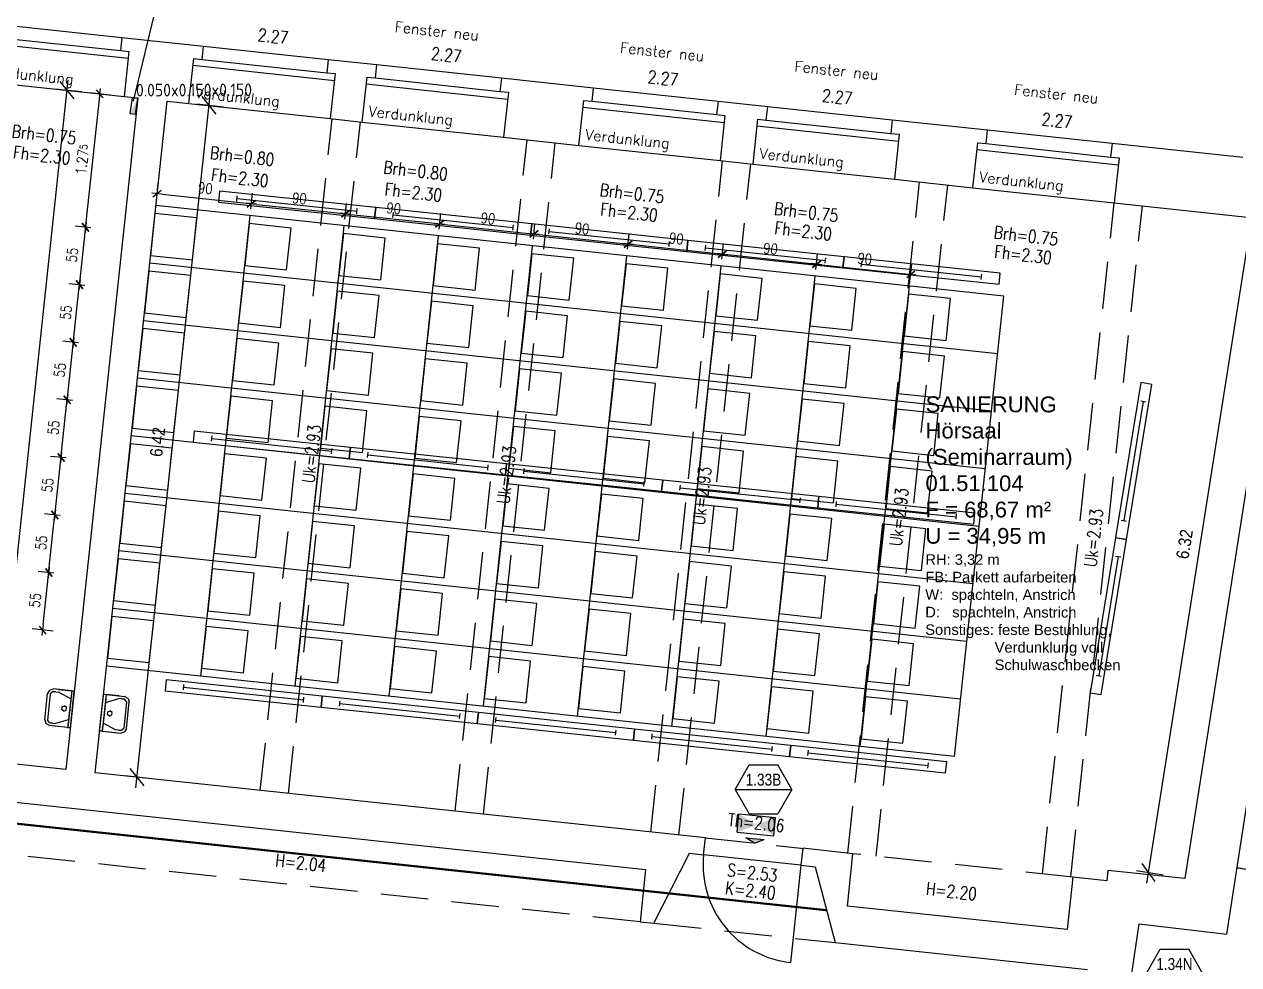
# Model space of a CAD drawing. Header units: metres. Extents: x -1139 to -992, y 249 to 309.
# Drawn here: x -1046.67 to -1035.14, y 282.54 to 291.48 of the extents above; entities that cross this region are included whole.
import ezdxf
from ezdxf.enums import TextEntityAlignment as Align

# ---------------------------------------------------------------- set-up
doc = ezdxf.new("R2010")
doc.units = ezdxf.units.M
doc.header["$LTSCALE"] = 0.03
for name, pattern in [('AUSGEZOGEN', [0]), ('DASHED', [0]), ('DOT', [6, 0, -6]), ('GESTRICHELT', [9, 6, -3]), ('GESTRICHELT2', [4.5, 3, -1.5]), ('STRICHLINIE', [19.05, 12.7, -6.35])]:
    doc.linetypes.add(name, pattern=pattern)
doc.layers.get('0').update_dxf_attribs({"linetype": 'CONTINUOUS'})
doc.layers.get('Defpoints').update_dxf_attribs({"linetype": 'CONTINUOUS'})
for name, color, linetype in [('A_ansicht', 9, 'DASHED'), ('A_bemaßung', 2, 'CONTINUOUS'), ('A_Elektro', 1, 'STRICHLINIE'), ('A_Fenster', 7, 'CONTINUOUS'), ('A_höhen', 3, 'CONTINUOUS'), ('A_MÖBEL', 1, 'CONTINUOUS'), ('A_NR_TÜR', 1, 'CONTINUOUS'), ('A_räume', 5, 'CONTINUOUS'), ('A_text', 5, 'CONTINUOUS'), ('A_treppe', 3, 'CONTINUOUS'), ('A_Tuernummern', 1, 'CONTINUOUS'), ('A_TXT-TUER', 1, 'CONTINUOUS'), ('A_türen', 9, 'CONTINUOUS'), ('A_verdeckt', 8, 'GESTRICHELT2'), ('A_wände', 4, 'CONTINUOUS'), ('CKBB0002', 4, 'CONTINUOUS'), ('CKMA0002', 2, 'CONTINUOUS'), ('E__DURCHBR', 2, 'CONTINUOUS'), ('E__LEUCHTEN', 6, 'AUSGEZOGEN'), ('E__VERSYS', 2, 'AUSGEZOGEN')]:
    doc.layers.add(name, color=color, linetype=linetype)
doc.styles.add('arial-n', font='ARIALN.TTF')
doc.styles.add('BOLDSIMP_FNT', font='TXT', dxfattribs={"height": 1})
doc.styles.add('ISO9', font='iso8.shx', dxfattribs={"height": 0.12})
doc.styles.add('NORM', font='simplex.shx', dxfattribs={"width": 0.7, "bigfont": 'bigfont.shx'})
doc.styles.add('PITSIMP8', font='PITSIMP8.SHX')
doc.styles.add('SIMPLEX', font='simplex.shx', dxfattribs={"width": 0.8, "height": 0.1})
doc.styles.get("Standard").update_dxf_attribs({"font": 'txt', "height": 1})
doc.dimstyles.get("Standard").update_dxf_attribs({"dimtxt": 0.1, "dimasz": 0.05, "dimexe": 0.1, "dimexo": 0.0625, "dimgap": 0.05, "dimtad": 1, "dimdec": 4, "dimzin": 0, "dimdsep": 46, "dimlunit": 3, "dimtxsty": 'SIMPLEX', "dimblk": 'DIMCROSS', "dimcen": 0.09, "dimdle": 0.025, "dimclrd": 1, "dimclre": 1, "dimclrt": 6, "dimadec": 0, "dimazin": 0, "dimtfac": 1, "dimtdec": 4, "dimtofl": 0, "dimtmove": 2, "dimatfit": 3, "dimldrblk": 'DIMCROSS', "dimfxl": 1, "dimtvp": 1, "dimtolj": 1, "dimtzin": 0, "dimarcsym": 0})

# ---------------------------------------------------------------- blocks, each defined once
blk = doc.blocks.new('SLASH1')
at = {"layer": 'A_bemaßung', "color": 2, "linetype": 'Continuous'}
for p, q in [((0.07663, 0.07663), (-0.07319, -0.07319)), ((0, -0.14068), (0, 0.11466))]:
    blk.add_line(p, q, dxfattribs=at)
blk = doc.blocks.new('CA0300B2$')
at = {"color": 0, "linetype": 'AUSGEZOGEN'}
for p, q in [((0.175, 0), (-0.175, 0)), ((-0.175, 0), (-0.175, -0.025)), ((-0.175, 0), (-0.175, -0.2)), ((0.175, -0.025), (0.175, 0)), ((0.175, 0), (0.175, -0.2)), ((-0.175, -0.025), (-0.1, -0.025)), ((-0.175, -0.15), (-0.175, -0.025)), ((-0.175, -0.025), (0.175, -0.025)), ((-0.1, -0.025), (-0.15, -0.15)), ((-0.1, -0.025), (0.1, -0.025)), ((-0.013, -0.057), (-0.025, -0.079)), ((-0.013, -0.1), (-0.025, -0.079)), ((0.012, -0.057), (-0.013, -0.057)), ((0.012, -0.1), (-0.013, -0.1)), ((0.025, -0.079), (0.012, -0.057)), ((0.025, -0.079), (0.012, -0.1)), ((0.15, -0.15), (0.1, -0.025)), ((0.1, -0.025), (0.175, -0.025)), ((0.15, -0.025), (0.125, -0.025)), ((0.175, -0.025), (0.175, -0.15)), ((-0.175, -0.15), (-0.175, -0.2)), ((-0.16, -0.235), (-0.175, -0.2)), ((-0.175, -0.2), (-0.175, -0.2)), ((-0.15, -0.175), (-0.15, -0.15)), ((-0.15, -0.2), (-0.15, -0.15)), ((-0.15, -0.175), (-0.15, -0.2)), ((-0.15, -0.2), (-0.125, -0.225)), ((-0.125, -0.225), (0.125, -0.225)), ((0.15, -0.2), (0.125, -0.225)), ((0.15, -0.175), (0.15, -0.15)), ((0.15, -0.2), (0.15, -0.15)), ((0.15, -0.175), (0.15, -0.2)), ((0.175, -0.2), (0.16, -0.235)), ((0.175, -0.15), (0.175, -0.2)), ((-0.16, -0.235), (-0.125, -0.25)), ((0.125, -0.25), (-0.125, -0.25)), ((-0.125, -0.25), (-0.125, -0.25)), ((0.125, -0.25), (0.16, -0.235))]:
    blk.add_line(p, q, dxfattribs=at)
blk = doc.blocks.new('Tür-Nr')
at = {"layer": 'A_NR_TÜR'}
for p, q in [((-0.057, -108.865), (0.077, -108.632)), ((0.077, -108.632), (0.347, -108.632)), ((0.481, -108.865), (0.347, -108.632)), ((-0.057, -108.865), (0.481, -108.865)), ((-0.057, -108.865), (0.077, -109.098)), ((0.481, -108.865), (0.347, -109.098)), ((0.077, -109.098), (0.347, -109.098))]:
    blk.add_line(p, q, dxfattribs=at)
at = {"layer": 'A_TXT-TUER', "style": 'arial-n', "flags": 4}
blk.add_attdef('TÜR-NR.', text='', height=0.113, dxfattribs=at).set_placement((0.211, -108.772), align=Align.MIDDLE_CENTER)
at = {"layer": 'A_TXT-TUER', "style": 'NORM', "width": 0.7}
for tag, flags, p in [('BRANDSCHUTZ', 4, (0.229, -108.981)), ('DIN', 5, (0.214, -109.198)), ('ABMESSUNG', 5, (0.214, -109.333)), ('MATERIAL', 5, (0.214, -109.467)), ('WANDART', 5, (0.214, -109.601)), ('ZARGE', 5, (0.214, -109.736)), ('SCHLOSS', 5, (0.214, -109.87)), ('BESCHLÄGE', 5, (0.214, -110.005)), ('SONSTIGES', 5, (0.214, -110.139))]:
    blk.add_attdef(tag, text='', height=0.0784, dxfattribs=dict(at, flags=flags)).set_placement(p, align=Align.MIDDLE_CENTER)
blk = doc.blocks.new('DIMCROSS')
at = {"color": 0, "linetype": 'ByBlock'}
blk.add_line((-1, 0), (1, 0), dxfattribs=at)
at = {"linetype": 'ByBlock'}
blk.add_line((-0.707107, -0.707107), (0.707107, 0.707107), dxfattribs=at)
blk = doc.blocks.new('*D186')
at = {"layer": 'CKMA0002', "color": 1, "lineweight": -2}
for p, q in [((-1045.423, 289.77), (-1045.402, 289.969)), ((-1045.363, 289.864), (-1044.567, 289.779)), ((-1044.523, 289.724), (-1044.507, 289.873))]:
    blk.add_line(p, q, dxfattribs=at)
at = {"layer": 'Defpoints', "color": 0}
for p in [(-1044.518, 289.774), (-1045.459, 289.432), (-1044.559, 289.387)]:
    blk.add_point(p, dxfattribs=at)
at = {"layer": 'CKMA0002', "color": 1, "lineweight": -2, "xscale": 0.05, "yscale": 0.05, "zscale": 0.05}
for p, rotation in [((-1045.413, 289.869), 173.8998458742099), ((-1044.518, 289.774), 353.8998458742099)]:
    blk.add_blockref('DIMCROSS', p, dxfattribs=dict(at, rotation=rotation))
at = {"layer": 'CKMA0002', "color": 3, "insert": (-1044.954, 289.921), "char_height": 0.1, "attachment_point": 5, "rotation": 353.8998, "style": 'SIMPLEX'}
blk.add_mtext('\\A1;90{\\A1\\H0.7x\\S;}', dxfattribs=at)
blk = doc.blocks.new('*D187')
at = {"layer": 'CKMA0002', "color": 1, "lineweight": -2}
for p, q in [((-1044.468, 289.768), (-1043.672, 289.683)), ((-1043.628, 289.628), (-1043.612, 289.777))]:
    blk.add_line(p, q, dxfattribs=at)
at = {"layer": 'Defpoints', "color": 0}
for p in [(-1043.623, 289.678), (-1044.559, 289.387), (-1043.664, 289.291)]:
    blk.add_point(p, dxfattribs=at)
at = {"layer": 'CKMA0002', "color": 1, "lineweight": -2, "xscale": 0.05, "yscale": 0.05, "zscale": 0.05}
for p, rotation in [((-1044.518, 289.774), 173.8998458742099), ((-1043.623, 289.678), 353.8998458742099)]:
    blk.add_blockref('DIMCROSS', p, dxfattribs=dict(at, rotation=rotation))
at = {"layer": 'CKMA0002', "color": 3, "insert": (-1044.06, 289.825), "char_height": 0.1, "attachment_point": 5, "rotation": 353.8998, "style": 'SIMPLEX'}
blk.add_mtext('\\A1;90{\\A1\\H0.7x\\S;}', dxfattribs=at)
blk = doc.blocks.new('*D188')
at = {"layer": 'CKMA0002', "color": 1, "lineweight": -2}
for p, q in [((-1042.733, 289.533), (-1042.717, 289.682)), ((-1043.573, 289.673), (-1042.778, 289.588))]:
    blk.add_line(p, q, dxfattribs=at)
at = {"layer": 'Defpoints', "color": 0}
for p in [(-1042.728, 289.582), (-1043.664, 289.291), (-1042.769, 289.195)]:
    blk.add_point(p, dxfattribs=at)
at = {"layer": 'CKMA0002', "color": 1, "lineweight": -2, "xscale": 0.05, "yscale": 0.05, "zscale": 0.05}
for p, rotation in [((-1043.623, 289.678), 173.8998458742099), ((-1042.728, 289.582), 353.8998458742099)]:
    blk.add_blockref('DIMCROSS', p, dxfattribs=dict(at, rotation=rotation))
at = {"layer": 'CKMA0002', "color": 3, "insert": (-1043.165, 289.73), "char_height": 0.1, "attachment_point": 5, "rotation": 353.8998, "style": 'SIMPLEX'}
blk.add_mtext('\\A1;90{\\A1\\H0.7x\\S;}', dxfattribs=at)
blk = doc.blocks.new('*D189')
at = {"layer": 'CKMA0002', "color": 1, "lineweight": -2}
for p, q in [((-1042.678, 289.577), (-1041.883, 289.492)), ((-1041.838, 289.437), (-1041.823, 289.586))]:
    blk.add_line(p, q, dxfattribs=at)
at = {"layer": 'Defpoints', "color": 0}
for p in [(-1041.833, 289.487), (-1042.769, 289.195), (-1041.875, 289.1)]:
    blk.add_point(p, dxfattribs=at)
at = {"layer": 'CKMA0002', "color": 1, "lineweight": -2, "xscale": 0.05, "yscale": 0.05, "zscale": 0.05}
for p, rotation in [((-1042.728, 289.582), 173.8998458742099), ((-1041.833, 289.487), 353.8998458742099)]:
    blk.add_blockref('DIMCROSS', p, dxfattribs=dict(at, rotation=rotation))
at = {"layer": 'CKMA0002', "color": 3, "insert": (-1042.27, 289.634), "char_height": 0.1, "attachment_point": 5, "rotation": 353.8998, "style": 'SIMPLEX'}
blk.add_mtext('\\A1;90{\\A1\\H0.7x\\S;}', dxfattribs=at)
blk = doc.blocks.new('*D190')
at = {"layer": 'CKMA0002', "color": 1, "lineweight": -2}
for p, q in [((-1041.783, 289.481), (-1040.988, 289.396)), ((-1040.943, 289.341), (-1040.927, 289.491))]:
    blk.add_line(p, q, dxfattribs=at)
at = {"layer": 'Defpoints', "color": 0}
for p in [(-1040.938, 289.391), (-1041.875, 289.1), (-1040.979, 289.004)]:
    blk.add_point(p, dxfattribs=at)
at = {"layer": 'CKMA0002', "color": 1, "lineweight": -2, "xscale": 0.05, "yscale": 0.05, "zscale": 0.05}
for p, rotation in [((-1041.833, 289.487), 173.8998458742099), ((-1040.938, 289.391), 353.8998458742099)]:
    blk.add_blockref('DIMCROSS', p, dxfattribs=dict(at, rotation=rotation))
at = {"layer": 'CKMA0002', "color": 3, "insert": (-1041.375, 289.538), "char_height": 0.1, "attachment_point": 5, "rotation": 353.8998, "style": 'SIMPLEX'}
blk.add_mtext('\\A1;90{\\A1\\H0.7x\\S;}', dxfattribs=at)
blk = doc.blocks.new('*D191')
at = {"layer": 'CKMA0002', "color": 1, "lineweight": -2}
for p, q in [((-1040.888, 289.386), (-1040.093, 289.301)), ((-1040.048, 289.246), (-1040.032, 289.395))]:
    blk.add_line(p, q, dxfattribs=at)
at = {"layer": 'Defpoints', "color": 0}
for p in [(-1040.043, 289.295), (-1040.979, 289.004), (-1040.084, 288.908)]:
    blk.add_point(p, dxfattribs=at)
at = {"layer": 'CKMA0002', "color": 1, "lineweight": -2, "xscale": 0.05, "yscale": 0.05, "zscale": 0.05}
for p, rotation in [((-1040.938, 289.391), 173.8998458742099), ((-1040.043, 289.295), 353.8998458742099)]:
    blk.add_blockref('DIMCROSS', p, dxfattribs=dict(at, rotation=rotation))
at = {"layer": 'CKMA0002', "color": 3, "insert": (-1040.48, 289.443), "char_height": 0.1, "attachment_point": 5, "rotation": 353.8998, "style": 'SIMPLEX'}
blk.add_mtext('\\A1;90{\\A1\\H0.7x\\S;}', dxfattribs=at)
blk = doc.blocks.new('*D192')
at = {"layer": 'CKMA0002', "color": 1, "lineweight": -2}
for p, q in [((-1039.993, 289.29), (-1039.198, 289.205)), ((-1039.154, 289.15), (-1039.138, 289.299))]:
    blk.add_line(p, q, dxfattribs=at)
at = {"layer": 'Defpoints', "color": 0}
for p in [(-1039.148, 289.2), (-1040.084, 288.908), (-1039.19, 288.813)]:
    blk.add_point(p, dxfattribs=at)
at = {"layer": 'CKMA0002', "color": 1, "lineweight": -2, "xscale": 0.05, "yscale": 0.05, "zscale": 0.05}
for p, rotation in [((-1040.043, 289.295), 173.8998458742099), ((-1039.148, 289.2), 353.8998458742099)]:
    blk.add_blockref('DIMCROSS', p, dxfattribs=dict(at, rotation=rotation))
at = {"layer": 'CKMA0002', "color": 3, "insert": (-1039.585, 289.347), "char_height": 0.1, "attachment_point": 5, "rotation": 353.8998, "style": 'SIMPLEX'}
blk.add_mtext('\\A1;90{\\A1\\H0.7x\\S;}', dxfattribs=at)
blk = doc.blocks.new('*D193')
at = {"layer": 'CKMA0002', "color": 1, "lineweight": -2}
for p, q in [((-1039.098, 289.194), (-1038.303, 289.109)), ((-1038.264, 289.005), (-1038.243, 289.204))]:
    blk.add_line(p, q, dxfattribs=at)
at = {"layer": 'Defpoints', "color": 0}
for p in [(-1038.253, 289.104), (-1039.19, 288.813), (-1038.295, 288.717)]:
    blk.add_point(p, dxfattribs=at)
at = {"layer": 'CKMA0002', "color": 1, "lineweight": -2, "xscale": 0.05, "yscale": 0.05, "zscale": 0.05}
for p, rotation in [((-1039.148, 289.2), 173.8998458742099), ((-1038.253, 289.104), 353.8998458742099)]:
    blk.add_blockref('DIMCROSS', p, dxfattribs=dict(at, rotation=rotation))
at = {"layer": 'CKMA0002', "color": 3, "insert": (-1038.69, 289.251), "char_height": 0.1, "attachment_point": 5, "rotation": 353.8998, "style": 'SIMPLEX'}
blk.add_mtext('\\A1;90{\\A1\\H0.7x\\S;}', dxfattribs=at)
blk = doc.blocks.new('*D194')
at = {"layer": 'CKMA0002', "color": 1, "lineweight": -2}
for p, q in [((-1046.393, 286.264), (-1046.542, 286.28)), ((-1046.495, 285.772), (-1046.448, 286.219)), ((-1046.401, 285.712), (-1046.6, 285.733))]:
    blk.add_line(p, q, dxfattribs=at)
at = {"layer": 'Defpoints', "color": 0}
for p in [(-1046.442, 286.269), (-1045.805, 286.201), (-1045.813, 285.649)]:
    blk.add_point(p, dxfattribs=at)
at = {"layer": 'CKMA0002', "color": 1, "lineweight": -2, "xscale": 0.05, "yscale": 0.05, "zscale": 0.05}
for p, rotation in [((-1046.442, 286.269), 83.89984587411904), ((-1046.501, 285.722), 263.8998458741191)]:
    blk.add_blockref('DIMCROSS', p, dxfattribs=dict(at, rotation=rotation))
at = {"layer": 'CKMA0002', "color": 3, "insert": (-1046.571, 286.006), "char_height": 0.1, "attachment_point": 5, "rotation": 83.8998, "style": 'SIMPLEX'}
blk.add_mtext('\\A1;55{\\A1\\H0.7x\\S;}', dxfattribs=at)
blk = doc.blocks.new('*D195')
at = {"layer": 'CKMA0002', "color": 1, "lineweight": -2}
for p, q in [((-1046.334, 286.811), (-1046.483, 286.827)), ((-1046.437, 286.319), (-1046.389, 286.766))]:
    blk.add_line(p, q, dxfattribs=at)
at = {"layer": 'Defpoints', "color": 0}
for p in [(-1046.384, 286.816), (-1045.746, 286.748), (-1045.805, 286.201)]:
    blk.add_point(p, dxfattribs=at)
at = {"layer": 'CKMA0002', "color": 1, "lineweight": -2, "xscale": 0.05, "yscale": 0.05, "zscale": 0.05}
for p, rotation in [((-1046.384, 286.816), 83.89984587411904), ((-1046.442, 286.269), 263.8998458741191)]:
    blk.add_blockref('DIMCROSS', p, dxfattribs=dict(at, rotation=rotation))
at = {"layer": 'CKMA0002', "color": 3, "insert": (-1046.513, 286.553), "char_height": 0.1, "attachment_point": 5, "rotation": 83.8998, "style": 'SIMPLEX'}
blk.add_mtext('\\A1;55{\\A1\\H0.7x\\S;}', dxfattribs=at)
blk = doc.blocks.new('*D196')
at = {"layer": 'CKMA0002', "color": 1, "lineweight": -2}
for p, q in [((-1046.276, 287.358), (-1046.425, 287.373)), ((-1046.379, 286.866), (-1046.331, 287.313))]:
    blk.add_line(p, q, dxfattribs=at)
at = {"layer": 'Defpoints', "color": 0}
for p in [(-1046.325, 287.363), (-1045.688, 287.295), (-1045.746, 286.748)]:
    blk.add_point(p, dxfattribs=at)
at = {"layer": 'CKMA0002', "color": 1, "lineweight": -2, "xscale": 0.05, "yscale": 0.05, "zscale": 0.05}
for p, rotation in [((-1046.325, 287.363), 83.89984587411904), ((-1046.384, 286.816), 263.8998458741191)]:
    blk.add_blockref('DIMCROSS', p, dxfattribs=dict(at, rotation=rotation))
at = {"layer": 'CKMA0002', "color": 3, "insert": (-1046.454, 287.1), "char_height": 0.1, "attachment_point": 5, "rotation": 83.8998, "style": 'SIMPLEX'}
blk.add_mtext('\\A1;55{\\A1\\H0.7x\\S;}', dxfattribs=at)
blk = doc.blocks.new('*D197')
at = {"layer": 'CKMA0002', "color": 1, "lineweight": -2}
for p, q in [((-1046.217, 287.904), (-1046.366, 287.92)), ((-1046.32, 287.413), (-1046.272, 287.86))]:
    blk.add_line(p, q, dxfattribs=at)
at = {"layer": 'Defpoints', "color": 0}
for p in [(-1046.267, 287.91), (-1045.629, 287.842), (-1045.688, 287.295)]:
    blk.add_point(p, dxfattribs=at)
at = {"layer": 'CKMA0002', "color": 1, "lineweight": -2, "xscale": 0.05, "yscale": 0.05, "zscale": 0.05}
for p, rotation in [((-1046.267, 287.91), 83.89984587411904), ((-1046.325, 287.363), 263.8998458741191)]:
    blk.add_blockref('DIMCROSS', p, dxfattribs=dict(at, rotation=rotation))
at = {"layer": 'CKMA0002', "color": 3, "insert": (-1046.396, 287.647), "char_height": 0.1, "attachment_point": 5, "rotation": 83.8998, "style": 'SIMPLEX'}
blk.add_mtext('\\A1;55{\\A1\\H0.7x\\S;}', dxfattribs=at)
blk = doc.blocks.new('*D198')
at = {"layer": 'CKMA0002', "color": 1, "lineweight": -2}
for p, q in [((-1046.159, 288.451), (-1046.308, 288.467)), ((-1046.262, 287.959), (-1046.214, 288.407))]:
    blk.add_line(p, q, dxfattribs=at)
at = {"layer": 'Defpoints', "color": 0}
for p in [(-1046.209, 288.457), (-1045.571, 288.388), (-1045.629, 287.842)]:
    blk.add_point(p, dxfattribs=at)
at = {"layer": 'CKMA0002', "color": 1, "lineweight": -2, "xscale": 0.05, "yscale": 0.05, "zscale": 0.05}
for p, rotation in [((-1046.209, 288.457), 83.89984587411904), ((-1046.267, 287.91), 263.8998458741191)]:
    blk.add_blockref('DIMCROSS', p, dxfattribs=dict(at, rotation=rotation))
at = {"layer": 'CKMA0002', "color": 3, "insert": (-1046.337, 288.194), "char_height": 0.1, "attachment_point": 5, "rotation": 83.8998, "style": 'SIMPLEX'}
blk.add_mtext('\\A1;55{\\A1\\H0.7x\\S;}', dxfattribs=at)
blk = doc.blocks.new('*D199')
at = {"layer": 'CKMA0002', "color": 1, "lineweight": -2}
for p, q in [((-1046.1, 288.998), (-1046.25, 289.014)), ((-1046.203, 288.506), (-1046.155, 288.954))]:
    blk.add_line(p, q, dxfattribs=at)
at = {"layer": 'Defpoints', "color": 0}
for p in [(-1046.15, 289.004), (-1045.512, 288.935), (-1045.571, 288.388)]:
    blk.add_point(p, dxfattribs=at)
at = {"layer": 'CKMA0002', "color": 1, "lineweight": -2, "xscale": 0.05, "yscale": 0.05, "zscale": 0.05}
for p, rotation in [((-1046.15, 289.004), 83.89984587411904), ((-1046.209, 288.457), 263.8998458741191)]:
    blk.add_blockref('DIMCROSS', p, dxfattribs=dict(at, rotation=rotation))
at = {"layer": 'CKMA0002', "color": 3, "insert": (-1046.279, 288.741), "char_height": 0.1, "attachment_point": 5, "rotation": 83.8998, "style": 'SIMPLEX'}
blk.add_mtext('\\A1;55{\\A1\\H0.7x\\S;}', dxfattribs=at)
blk = doc.blocks.new('*D200')
at = {"layer": 'CKMA0002', "color": 1, "lineweight": -2}
for p, q in [((-1046.042, 289.545), (-1046.191, 289.561)), ((-1046.145, 289.053), (-1046.097, 289.501))]:
    blk.add_line(p, q, dxfattribs=at)
at = {"layer": 'Defpoints', "color": 0}
for p in [(-1046.092, 289.55), (-1045.454, 289.482), (-1045.512, 288.935)]:
    blk.add_point(p, dxfattribs=at)
at = {"layer": 'CKMA0002', "color": 1, "lineweight": -2, "xscale": 0.05, "yscale": 0.05, "zscale": 0.05}
for p, rotation in [((-1046.092, 289.55), 83.89984587411904), ((-1046.15, 289.004), 263.8998458741191)]:
    blk.add_blockref('DIMCROSS', p, dxfattribs=dict(at, rotation=rotation))
at = {"layer": 'CKMA0002', "color": 3, "insert": (-1046.22, 289.288), "char_height": 0.1, "attachment_point": 5, "rotation": 83.8998, "style": 'SIMPLEX'}
blk.add_mtext('\\A1;55{\\A1\\H0.7x\\S;}', dxfattribs=at)
blk = doc.blocks.new('*D201')
at = {"layer": 'CKMA0002', "color": 1, "lineweight": -2}
for p, q in [((-1046.086, 289.6), (-1045.961, 290.768)), ((-1045.857, 290.807), (-1046.056, 290.829))]:
    blk.add_line(p, q, dxfattribs=at)
at = {"layer": 'Defpoints', "color": 0}
for p in [(-1045.956, 290.818), (-1045.597, 290.78), (-1045.454, 289.482)]:
    blk.add_point(p, dxfattribs=at)
at = {"layer": 'CKMA0002', "color": 1, "lineweight": -2, "xscale": 0.05, "yscale": 0.05, "zscale": 0.05}
for p, rotation in [((-1045.956, 290.818), 83.89984587411904), ((-1046.092, 289.55), 263.8998458741191)]:
    blk.add_blockref('DIMCROSS', p, dxfattribs=dict(at, rotation=rotation))
at = {"layer": 'CKMA0002', "color": 3, "insert": (-1046.123, 290.195), "char_height": 0.1, "attachment_point": 5, "rotation": 83.8998, "style": 'SIMPLEX'}
blk.add_mtext('\\A1;1.27{\\A1\\H0.7x\\S5;}', dxfattribs=at)
blk = doc.blocks.new('Deckendurchbruch')
for p, q in [((1, 1), (0, 1)), ((0, 1), (0, 0)), ((1, 0), (1, 1)), ((0, 0), (1, 0))]:
    blk.add_line(p, q)
blk.add_solid([(0, 0), (1, 1), (0, 1)])
blk = doc.blocks.new('A$C40EB2F26')
at = {"layer": 'E__DURCHBR', "color": 2, "linetype": 'Continuous', "ltscale": 5}
ref = blk.add_blockref('Deckendurchbruch', (59.181, 19.228), dxfattribs=dict(at, xscale=0.05300000142002857, yscale=0.1499999999999773, zscale=1.1, rotation=171.2059939424837))
ref.add_attrib('EC_DIM', '0.050x0.150x0.150', (59.164, 19.248), dxfattribs={"color": 2, "linetype": 'Continuous', "height": 0.12, "rotation": 0.2029, "style": 'ISO9'})
blk = doc.blocks.new('A$C758372F4')
at = {"layer": 'E__VERSYS', "color": 7, "linetype": 'Continuous', "ltscale": 5}
blk.add_line((59.139, 19.203), (59.526, 20.803), dxfattribs=at)
blk = doc.blocks.new('A$C3DF83419')
at = {"layer": 'E__VERSYS', "color": 3, "linetype": 'GESTRICHELT', "ltscale": 5, "const_width": 0.02}
blk.add_lwpolyline([(20.853, 16.313), (65.723, 11.515)], dxfattribs=at)
blk = doc.blocks.new('PU1')
at = {"color": 3}
for p, q in [((-118.6, -55.3), (-118.6, 69.7)), ((-118.6, 69.7), (131.4, 69.7)), ((131.4, -55.3), (131.4, 69.7)), ((-118.6, -55.3), (131.4, -55.3)), ((-56.1, -86.6), (68.9, -86.6)), ((6.4, -117.8), (-56.1, -86.6)), ((6.4, -117.8), (68.9, -86.6))]:
    blk.add_line(p, q, dxfattribs=at)
for points in [[(-118.6, 69.7), (-118.6, -55.3), (131.4, -55.3), (131.4, 69.7)], [(68.9, -86.6), (-56.1, -86.6), (6.4, -117.8)]]:
    blk.add_solid(points, dxfattribs=at)
blk = doc.blocks.new('2DEL_458')
for p, q in [((-0.3844, -0.2363), (-0.3844, 0.2363)), ((0.3844, -0.2363), (0.3844, 0.2363)), ((-0.3844, 0), (0.3844, 0))]:
    blk.add_line(p, q)
blk.add_lwpolyline([(-0.5, -0.5), (0.5, -0.5), (0.5, 0.5), (-0.5, 0.5)], close=True)
at = {"style": 'PITSIMP8', "flags": 9}
for tag, p in [('RAUM/GRUPPE', (-0.0298, 0.1593)), ('BEZEICHNUNG', (-0.0298, 0.1793)), ('POS.NR.G-LV', (-0.0298, 0.1393)), ('KENNUNG', (-0.0298, 0.0793)), ('FABRIKAT', (-0.0298, 0.1193)), ('TYP', (-0.0298, 0.0993)), ('VOLUMENSTROM', (-0.0298, 0.0393)), ('DRUCK/-STUFE', (-0.0298, 0.0193)), ('ANSCHLUSS', (-0.0298, -0.0007)), ('LEISTUNG', (-0.0298, 0.0593)), ('TEMPERATUR', (-0.0298, -0.0607)), ('DREHZAHL', (-0.0298, -0.0807)), ('GROESSE', (-0.0298, -0.0207)), ('DN', (-0.0298, -0.0407)), ('SPANNUNG/FREQUENZ', (-0.0298, -0.1207)), ('SCHUTZART', (-0.0298, -0.1007)), ('GEWICHT', (-0.0298, -0.1407)), ('FREI', (-0.0298, -0.1607)), ('FREI', (-0.0298, -0.1807)), ('FREI', (-0.0298, -0.2007))]:
    blk.add_attdef(tag, text='', height=0.01, dxfattribs=at).set_placement(p, align=Align.MIDDLE)

msp = doc.modelspace()

# ---------------------------------------------------------------- linework, layer by layer
at = {"layer": 'A_ansicht', "color": 9, "linetype": 'Continuous'}
for p, q in [((-1045.74693, 291.35133), (-1046.93012, 291.47769)), ((-1043.78778, 291.14209), (-1044.97097, 291.26845)), ((-1042.14223, 290.96634), (-1043.32543, 291.09271)), ((-1047.06838, 290.93681), (-1045.72611, 290.79335)), ((-1040.08407, 290.74653), (-1041.26726, 290.87289)), ((-1045.10966, 290.72731), (-1043.76751, 290.58291)), ((-1038.42859, 290.5697), (-1039.6118, 290.69608)), ((-1043.46425, 290.55028), (-1042.12209, 290.40586)), ((-1036.34086, 290.34673), (-1037.52406, 290.47311)), ((-1041.40625, 290.32885), (-1040.06409, 290.18443)), ((-1039.75091, 290.15073), (-1038.40874, 290.00632)), ((-1037.66336, 289.92612), (-1036.32119, 289.78169))]:
    msp.add_line(p, q, dxfattribs=at)
at = {"layer": 'A_bemaßung', "linetype": 'Continuous'}
for p, q in [((-1046.96017, 284.36851), (-1046.25676, 290.95063)), ((-1045.61351, 284.22459), (-1044.91007, 290.80671)), ((-1036.01092, 283.31667), (-1034.99483, 289.75649))]:
    msp.add_line(p, q, dxfattribs=at)
at = {"layer": 'A_Fenster', "color": 10, "linetype": 'Continuous'}
for p, q in [((-1047.02959, 291.29972), (-1045.68732, 291.15627)), ((-1046.94315, 291.35583), (-1045.75997, 291.22939)), ((-1045.07061, 291.0902), (-1043.72844, 290.9458)), ((-1044.98412, 291.14627), (-1043.80103, 291.01897)), ((-1043.33873, 290.96923), (-1042.15563, 290.84192)), ((-1043.42521, 290.91316), (-1042.08304, 290.76876)), ((-1041.28073, 290.74779), (-1040.09765, 290.6205)), ((-1041.36722, 290.69173), (-1040.02505, 290.5473)), ((-1039.71187, 290.51362), (-1038.36971, 290.3692)), ((-1039.62539, 290.56968), (-1038.44229, 290.44239)), ((-1037.62431, 290.28899), (-1036.28215, 290.14459)), ((-1037.53784, 290.34506), (-1036.35473, 290.21777))]:
    msp.add_line(p, q, dxfattribs=at)
at = {"layer": 'A_MÖBEL', "color": 1}
for p, q in [((-1037.37053, 288.89494), (-1045.42467, 289.7557)), ((-1044.99734, 285.28498), (-1044.52977, 289.66006)), ((-1044.10244, 285.18934), (-1043.63486, 289.56442)), ((-1043.20753, 285.0937), (-1042.73996, 289.46878)), ((-1042.3126, 284.9983), (-1041.84532, 289.37342)), ((-1041.41772, 284.90242), (-1040.95015, 289.2775)), ((-1037.42898, 288.34806), (-1045.48312, 289.20882)), ((-1040.52282, 284.80678), (-1040.05525, 289.18186)), ((-1039.62792, 284.71114), (-1039.16034, 289.08622)), ((-1038.73301, 284.6155), (-1038.26544, 288.99058)), ((-1037.83811, 284.51986), (-1037.37053, 288.89494)), ((-1037.48743, 287.80117), (-1045.54156, 288.66193)), ((-1037.54587, 287.25428), (-1045.60001, 288.11504)), ((-1037.60432, 286.7074), (-1045.65846, 287.56816)), ((-1037.66277, 286.16051), (-1045.7169, 287.02127)), ((-1037.72121, 285.61363), (-1045.77535, 286.47439)), ((-1037.77966, 285.06674), (-1045.8338, 285.9275)), ((-1037.83811, 284.51986), (-1045.89224, 285.38062))]:
    msp.add_line(p, q, dxfattribs=at)
for points in [[(-1045.0349, 289.63862), (-1045.43264, 289.68113), (-1045.47515, 289.28339), (-1045.07741, 289.24088)], [(-1044.14, 289.54298), (-1044.53774, 289.58549), (-1044.58024, 289.18775), (-1044.18251, 289.14524)], [(-1043.2451, 289.44734), (-1043.64283, 289.48985), (-1043.68534, 289.09211), (-1043.2876, 289.0496)], [(-1042.35019, 289.3517), (-1042.74793, 289.39421), (-1042.79043, 288.99647), (-1042.3927, 288.95396)], [(-1041.45529, 289.25606), (-1041.85302, 289.29857), (-1041.89553, 288.90083), (-1041.4978, 288.85832)], [(-1045.09335, 289.09173), (-1045.49109, 289.13424), (-1045.53359, 288.73651), (-1045.13586, 288.694)], [(-1040.56038, 289.16042), (-1040.95812, 289.20293), (-1041.00063, 288.80519), (-1040.60289, 288.76268)], [(-1039.66548, 289.06478), (-1040.06322, 289.10729), (-1040.10572, 288.70955), (-1039.70799, 288.66704)], [(-1044.19845, 288.99609), (-1044.59618, 289.0386), (-1044.63869, 288.64087), (-1044.24095, 288.59836)], [(-1038.77058, 288.96914), (-1039.16831, 289.01165), (-1039.21082, 288.61391), (-1038.81308, 288.5714)], [(-1043.30354, 288.90045), (-1043.70128, 288.94296), (-1043.74378, 288.54523), (-1043.34605, 288.50272)], [(-1037.87567, 288.8735), (-1038.27341, 288.91601), (-1038.31592, 288.51827), (-1037.91818, 288.47576)], [(-1042.40864, 288.80481), (-1042.80637, 288.84732), (-1042.84888, 288.44959), (-1042.45115, 288.40708)], [(-1041.51374, 288.70917), (-1041.91147, 288.75168), (-1041.95398, 288.35395), (-1041.55624, 288.31144)], [(-1040.61883, 288.61353), (-1041.01657, 288.65604), (-1041.05907, 288.25831), (-1040.66134, 288.2158)], [(-1045.1518, 288.54485), (-1045.54953, 288.58736), (-1045.59204, 288.18962), (-1045.1943, 288.14711)], [(-1039.72393, 288.51789), (-1040.12166, 288.5604), (-1040.16417, 288.16267), (-1039.76643, 288.12016)], [(-1044.25689, 288.44921), (-1044.65463, 288.49171), (-1044.69714, 288.09398), (-1044.2994, 288.05147)], [(-1038.82902, 288.42225), (-1039.22676, 288.46476), (-1039.26927, 288.06703), (-1038.87153, 288.02452)], [(-1043.36199, 288.35357), (-1043.75972, 288.39607), (-1043.80223, 287.99834), (-1043.4045, 287.95583)], [(-1042.46709, 288.25793), (-1042.86482, 288.30043), (-1042.90733, 287.9027), (-1042.50959, 287.86019)], [(-1037.93412, 288.32661), (-1038.33186, 288.36912), (-1038.37436, 287.97139), (-1037.97663, 287.92888)], [(-1041.57218, 288.16229), (-1041.96992, 288.20479), (-1042.01242, 287.80706), (-1041.61469, 287.76455)], [(-1040.67728, 288.06665), (-1041.07501, 288.10915), (-1041.11752, 287.71142), (-1040.71979, 287.66891)], [(-1045.21024, 287.99796), (-1045.60798, 288.04047), (-1045.65049, 287.64273), (-1045.25275, 287.60023)], [(-1039.78237, 287.97101), (-1040.18011, 288.01351), (-1040.22262, 287.61578), (-1039.82488, 287.57327)], [(-1044.31534, 287.90232), (-1044.71308, 287.94483), (-1044.75558, 287.54709), (-1044.35785, 287.50459)], [(-1043.42044, 287.80668), (-1043.81817, 287.84919), (-1043.86068, 287.45145), (-1043.46294, 287.40895)], [(-1038.88747, 287.87537), (-1039.28521, 287.91787), (-1039.32771, 287.52014), (-1038.92998, 287.47763)], [(-1042.52553, 287.71104), (-1042.92327, 287.75355), (-1042.96577, 287.35581), (-1042.56804, 287.31331)], [(-1037.99257, 287.77973), (-1038.3903, 287.82223), (-1038.43281, 287.4245), (-1038.03507, 287.38199)], [(-1041.63063, 287.6154), (-1042.02836, 287.65791), (-1042.07087, 287.26017), (-1041.67314, 287.21767)], [(-1045.26869, 287.45108), (-1045.66643, 287.49358), (-1045.70893, 287.09585), (-1045.3112, 287.05334)], [(-1040.73573, 287.51976), (-1041.13346, 287.56227), (-1041.17597, 287.16453), (-1040.77823, 287.12203)], [(-1044.37379, 287.35544), (-1044.77152, 287.39794), (-1044.81403, 287.00021), (-1044.41629, 286.9577)], [(-1039.84082, 287.42412), (-1040.23856, 287.46663), (-1040.28106, 287.06889), (-1039.88333, 287.02639)], [(-1038.94592, 287.32848), (-1039.34365, 287.37099), (-1039.38616, 286.97325), (-1038.98842, 286.93075)], [(-1043.47888, 287.2598), (-1043.87662, 287.3023), (-1043.91912, 286.90457), (-1043.52139, 286.86206)], [(-1038.05101, 287.23284), (-1038.44875, 287.27535), (-1038.49126, 286.87761), (-1038.09352, 286.83511)], [(-1042.58398, 287.16416), (-1042.98171, 287.20666), (-1043.02422, 286.80893), (-1042.62649, 286.76642)], [(-1041.68908, 287.06852), (-1042.08681, 287.11102), (-1042.12932, 286.71329), (-1041.73158, 286.67078)], [(-1045.32714, 286.90419), (-1045.72487, 286.9467), (-1045.76738, 286.54896), (-1045.36964, 286.50646)], [(-1040.79417, 286.97288), (-1041.19191, 287.01538), (-1041.23441, 286.61765), (-1040.83668, 286.57514)], [(-1039.89927, 286.87724), (-1040.297, 286.91974), (-1040.33951, 286.52201), (-1039.94177, 286.4795)], [(-1044.43223, 286.80855), (-1044.82997, 286.85106), (-1044.87248, 286.45332), (-1044.47474, 286.41082)], [(-1039.00436, 286.7816), (-1039.4021, 286.8241), (-1039.44461, 286.42637), (-1039.04687, 286.38386)], [(-1043.53733, 286.71291), (-1043.93506, 286.75542), (-1043.97757, 286.35768), (-1043.57984, 286.31518)], [(-1038.10946, 286.68596), (-1038.5072, 286.72846), (-1038.5497, 286.33073), (-1038.15197, 286.28822)], [(-1042.64243, 286.61727), (-1043.04016, 286.65978), (-1043.08267, 286.26204), (-1042.68493, 286.21954)], [(-1041.74752, 286.52163), (-1042.14526, 286.56414), (-1042.18776, 286.1664), (-1041.79003, 286.1239)], [(-1040.85262, 286.42599), (-1041.25035, 286.4685), (-1041.29286, 286.07076), (-1040.89513, 286.02826)], [(-1045.38558, 286.35731), (-1045.78332, 286.39981), (-1045.82583, 286.00208), (-1045.42809, 285.95957)], [(-1039.95771, 286.33035), (-1040.35545, 286.37286), (-1040.39796, 285.97512), (-1040.00022, 285.93262)], [(-1044.49068, 286.26167), (-1044.88842, 286.30417), (-1044.93092, 285.90644), (-1044.53319, 285.86393)], [(-1039.06281, 286.23471), (-1039.46055, 286.27722), (-1039.50305, 285.87948), (-1039.10532, 285.83698)], [(-1043.59578, 286.16603), (-1043.99351, 286.20853), (-1044.03602, 285.8108), (-1043.63828, 285.76829)], [(-1042.70087, 286.07039), (-1043.09861, 286.11289), (-1043.14111, 285.71516), (-1042.74338, 285.67265)], [(-1038.16791, 286.13907), (-1038.56564, 286.18158), (-1038.60815, 285.78384), (-1038.21041, 285.74134)], [(-1041.80597, 285.97475), (-1042.2037, 286.01725), (-1042.24621, 285.61952), (-1041.84848, 285.57701)], [(-1040.91107, 285.87911), (-1041.3088, 285.92161), (-1041.35131, 285.52388), (-1040.95357, 285.48137)], [(-1045.44403, 285.81042), (-1045.84177, 285.85293), (-1045.88427, 285.45519), (-1045.48654, 285.41268)], [(-1044.54913, 285.71478), (-1044.94686, 285.75729), (-1044.98937, 285.35955), (-1044.59163, 285.31704)], [(-1040.01616, 285.78347), (-1040.4139, 285.82597), (-1040.4564, 285.42824), (-1040.05867, 285.38573)], [(-1043.65422, 285.61914), (-1044.05196, 285.66165), (-1044.09447, 285.26391), (-1043.69673, 285.2214)], [(-1039.12126, 285.68783), (-1039.51899, 285.73033), (-1039.5615, 285.3326), (-1039.16376, 285.29009)], [(-1042.75932, 285.5235), (-1043.15705, 285.56601), (-1043.19956, 285.16827), (-1042.80183, 285.12576)], [(-1038.22635, 285.59219), (-1038.62409, 285.63469), (-1038.6666, 285.23696), (-1038.26886, 285.19445)], [(-1041.86442, 285.42786), (-1042.26215, 285.47037), (-1042.30466, 285.07263), (-1041.90692, 285.03012)], [(-1040.96951, 285.33222), (-1041.36725, 285.37473), (-1041.40975, 284.97699), (-1041.01202, 284.93448)], [(-1040.07461, 285.23658), (-1040.47234, 285.27909), (-1040.51485, 284.88135), (-1040.11711, 284.83884)], [(-1039.1797, 285.14094), (-1039.57744, 285.18345), (-1039.61995, 284.78571), (-1039.22221, 284.7432)], [(-1038.2848, 285.0453), (-1038.68254, 285.08781), (-1038.72504, 284.69007), (-1038.32731, 284.64756)]]:
    msp.add_lwpolyline(points, close=True, dxfattribs=at)
at = {"layer": 'A_treppe', "linetype": 'Continuous'}
msp.add_line((-1035.15345, 283.4642), (-1034.19753, 283.31244), dxfattribs=at)
at = {"layer": 'A_türen', "linetype": 'Continuous'}
for q in [(-1040.22109, 283.587), (-1039.39529, 282.56345)]:
    msp.add_line((-1039.29642, 283.48812), q, dxfattribs=at)
msp.add_arc((-1039.29642, 283.48812), 0.92994, 173.896251, 263.896855, dxfattribs=at)
at = {"layer": 'A_verdeckt', "ltscale": 5}
for p, q in [((-1044.43214, 284.19891), (-1043.7501, 290.58094)), ((-1044.16369, 284.17021), (-1043.48167, 290.55206)), ((-1042.5803, 284.001), (-1041.8984, 290.3817)), ((-1042.31185, 283.97231), (-1041.62997, 290.35282)), ((-1040.72348, 283.80256), (-1040.04173, 290.18192)), ((-1040.45504, 283.77388), (-1039.77329, 290.15305)), ((-1038.85188, 283.60255), (-1038.17028, 289.98056)), ((-1038.58344, 283.57386), (-1037.90185, 289.95168)), ((-1037.00245, 283.4049), (-1036.32096, 289.78167)), ((-1036.73399, 283.37621), (-1036.05254, 289.75279)), ((-1040.82495, 282.94958), (-1047.67552, 283.68168)), ((-1040.20397, 283.74705), (-1039.26935, 283.64716)), ((-1036.71407, 283.37407), (-1038.80205, 283.59722)), ((-1030.87604, 282.68575), (-1035.15386, 283.46168)), ((-1040.69293, 282.93626), (-1038.97285, 282.75244))]:
    msp.add_line(p, q, dxfattribs=at)
at = {"layer": 'A_wände', "linetype": 'Continuous'}
for p, q in [((-1036.34086, 290.34673), (-1036.35473, 290.21777)), ((-1035.09766, 290.21394), (-1036.34086, 290.34673)), ((-1036.35473, 290.21777), (-1036.27519, 290.20921)), ((-1036.27519, 290.20921), (-1036.32119, 289.78169)), ((-1036.32119, 289.78169), (-1034.67073, 289.60412)), ((-1034.67073, 289.60412), (-1035.64951, 283.36088)), ((-1035.25079, 282.83104), (-1034.38063, 288.49032)), ((-1039.27931, 283.64823), (-1039.29642, 283.48812)), ((-1038.80205, 283.59722), (-1039.27931, 283.64823)), ((-1038.85518, 283.10009), (-1038.80205, 283.59722)), ((-1039.29642, 283.48812), (-1039.16219, 283.47377)), ((-1039.16219, 283.47377), (-1038.97285, 282.75234)), ((-1036.71407, 283.37407), (-1036.76721, 282.87694)), ((-1036.39093, 283.33955), (-1036.71407, 283.37407)), ((-1036.38031, 283.43898), (-1036.39093, 283.33955)), ((-1035.64951, 283.36088), (-1036.38031, 283.43898)), ((-1036.76721, 282.87694), (-1038.85518, 283.10009)), ((-1036.19464, 282.17429), (-1036.08407, 282.93186)), ((-1036.08407, 282.93186), (-1035.25079, 282.83104)), ((-1038.97285, 282.75234), (-1036.57452, 282.49614))]:
    msp.add_line(p, q, dxfattribs=at)
for points in [[(-1045.31843, 290.74978), (-1045.10966, 290.72731), (-1045.06366, 291.15484), (-1044.98412, 291.14627), (-1044.97097, 291.26845), (-1045.74693, 291.35133), (-1045.75997, 291.22939), (-1045.68043, 291.22089), (-1045.72611, 290.79335), (-1045.59686, 290.77955), (-1046.27904, 284.39629), (-1048.41195, 284.62423)], [(-1043.7215, 291.0104), (-1043.76751, 290.58291), (-1043.46425, 290.55028), (-1043.41825, 290.97778), (-1043.33873, 290.96923), (-1043.32543, 291.09271), (-1043.78778, 291.14209), (-1043.80103, 291.01897), (-1043.7215, 291.0104)], [(-1042.07609, 290.83337), (-1042.12209, 290.40586), (-1041.40625, 290.32885), (-1041.36026, 290.75634), (-1041.28073, 290.74779), (-1041.26726, 290.87289), (-1042.14223, 290.96634), (-1042.15563, 290.84192), (-1042.07609, 290.83337)], [(-1047.62232, 284.17921), (-1040.77181, 283.44671), (-1040.82495, 282.94958), (-1040.69293, 282.93626), (-1040.35532, 283.60135), (-1040.22109, 283.587), (-1040.20398, 283.74705), (-1046.00062, 284.36653), (-1045.31843, 290.74978)], [(-1040.06409, 290.18443), (-1039.75091, 290.15073), (-1039.70491, 290.57823), (-1039.62539, 290.56968), (-1039.6118, 290.69608), (-1040.08407, 290.74653), (-1040.09765, 290.6205), (-1040.01809, 290.61194), (-1040.06409, 290.18443)], [(-1038.36275, 290.43382), (-1038.40874, 290.00632), (-1037.66336, 289.92612), (-1037.61737, 290.35362), (-1037.53784, 290.34506), (-1037.52406, 290.47311), (-1038.42859, 290.5697), (-1038.44229, 290.44239), (-1038.36275, 290.43382)]]:
    msp.add_lwpolyline(points, dxfattribs=at)

# ---------------------------------------------------------------- block references
at = {"layer": 'A_bemaßung', "color": 7}
for p, rotation in [((-1046.26738, 290.85121), 83.9), ((-1044.92071, 290.70728), 83.9), ((-1045.60288, 284.32402), 83.9), ((-1035.99543, 283.41547), 81.09006499999998)]:
    msp.add_blockref('SLASH1', p, dxfattribs=dict(at, rotation=rotation))
at = {"layer": 'A_Elektro'}
for name in ['A$C758372F4', 'A$C40EB2F26', 'A$C3DF83419']:
    msp.add_blockref(name, (-1104.77685, 271.54497), dxfattribs=at)
at = {"layer": 'A_Tuernummern'}
ref = msp.add_blockref('Tür-Nr', (-1039.86414, 393.07335), dxfattribs=at)
ref.add_attrib('TÜR-NR.', '1.33B', dxfattribs={"layer": 'A_TXT-TUER', "height": 0.112896, "style": 'arial-n'}).set_placement((-1039.65278, 284.30101), align=Align.MIDDLE_CENTER)
ref = msp.add_blockref('Tür-Nr', (-1035.96013, 391.32069), dxfattribs=at)
ref.add_attrib('TÜR-NR.', '1.34N', dxfattribs={"layer": 'A_TXT-TUER', "height": 0.112896, "style": 'arial-n'}).set_placement((-1035.74878, 282.54835), align=Align.MIDDLE_CENTER)
ref.add_attrib('BRANDSCHUTZ', 'RS', dxfattribs={"layer": 'A_TXT-TUER', "height": 0.1, "style": 'NORM', "width": 0.7}).set_placement((-1035.73147, 282.33976), align=Align.MIDDLE_CENTER)
at = {"layer": 'CKBB0002', "color": 8, "rotation": 263.884125776593}
msp.add_blockref('CA0300B2$', (-1046.21769, 284.96801), dxfattribs=at)
at = {"layer": 'CKBB0002', "color": 8, "xscale": -1, "rotation": 83.90939646413422}
msp.add_blockref('CA0300B2$', (-1045.9397, 284.93828), dxfattribs=at)
at = {"layer": 'E__LEUCHTEN', "color": 1, "linetype": 'Continuous', "ltscale": 0.1, "xscale": 1.491326500000009, "yscale": 0.1053807999999776, "zscale": 1.4913265, "rotation": 353.9999999999999}
for p in [(-1044.08347, 289.76304), (-1042.60031, 289.60715), (-1041.11716, 289.45127), (-1039.634, 289.29538), (-1038.15084, 289.1395), (-1044.32307, 287.48339), (-1042.83992, 287.3275), (-1041.35676, 287.17161), (-1039.8736, 287.01573), (-1038.39044, 286.85984), (-1044.59051, 285.11926), (-1043.10735, 284.96338), (-1041.62419, 284.80749), (-1040.14104, 284.6516), (-1038.65788, 284.49572)]:
    msp.add_blockref('2DEL_458', p, dxfattribs=at)
at = {"layer": 'E__LEUCHTEN', "color": 1, "linetype": 'Continuous', "xscale": 1.49281782649999, "yscale": 0.1054861808000283, "zscale": 1.4928178265, "rotation": 260.7729692544485}
for p in [(-1036.13642, 287.32892), (-1036.37588, 285.85486)]:
    msp.add_blockref('2DEL_458', p, dxfattribs=at)
at = {"layer": 'E__LEUCHTEN', "xscale": 0.001400528304705738, "yscale": 0.001400528303747706, "zscale": 0.001400528304, "rotation": 354.4120721330723}
msp.add_blockref('PU1', (-1039.72953, 283.86225), dxfattribs=at)

# ---------------------------------------------------------------- texts
at = {"layer": 'A_bemaßung', "color": 7, "linetype": 'DOT', "style": 'BOLDSIMP_FNT', "width": 0.9}
for s, rotation, p in [('6.42', 83.8, (-1045.32872, 287.35988)), ('6.32', 80.8, (-1035.5808, 286.38472))]:
    msp.add_text(s, height=0.12, rotation=rotation, dxfattribs=at).set_placement(p, align=Align.BOTTOM_LEFT)
at = {"layer": 'A_höhen', "linetype": 'Continuous', "style": 'SIMPLEX', "width": 0.8}
for s, rotation, p in [('2.27', 353.4, (-1044.31067, 291.36537)), ('2.27', 353.4, (-1042.66527, 291.18832)), ('2.27', 353.4, (-1040.60727, 290.96688)), ('2.27', 353.4, (-1038.95193, 290.78877)), ('2.27', 353.4, (-1036.86438, 290.56416)), ('Brh=0.75', 353.4, (-1046.48666, 290.43104)), ('Fh=2.30', 353.4, (-1046.50756, 290.23563)), ('Brh=0.80', 353.4, (-1044.6047, 290.22559)), ('Brh=0.80', 353.4, (-1042.95665, 290.08806)), ('Fh=2.30', 353.4, (-1044.62647, 290.02058)), ('Fh=2.30', 353.4, (-1042.97844, 289.88306)), ('Brh=0.75', 353.4, (-1040.90112, 289.87282)), ('Fh=2.30', 353.4, (-1040.92993, 289.69281)), ('Brh=0.75', 353.4, (-1039.24577, 289.69471)), ('Fh=2.30', 353.4, (-1039.27461, 289.5147)), ('Brh=0.75', 353.4, (-1037.15822, 289.4701)), ('Fh=2.30', 353.4, (-1037.18703, 289.2901)), ('Uk=2.93', 83.4, (-1043.94656, 287.39824)), ('Uk=2.93', 83.4, (-1042.09485, 287.199)), ('Uk=2.93', 83.4, (-1040.23817, 286.99922)), ('Uk=2.93', 83.4, (-1038.36673, 286.79787)), ('Uk=2.93', 83.4, (-1036.51731, 286.60003)), ('Th=2.06', 353.4, (-1039.72092, 283.89136)), ('H=2.04', 353.4, (-1044.04724, 283.51056)), ('S=2.53', 353.4, (-1039.75784, 283.41689)), ('K=2.40', 353.4, (-1039.77591, 283.24786)), ('H=2.20', 353.4, (-1037.86736, 283.23961))]:
    msp.add_text(s, height=0.12, rotation=rotation, dxfattribs=at).set_placement(p, align=Align.MIDDLE_CENTER)
at = {"layer": 'A_räume', "linetype": 'Continuous', "insert": (-1038.11205, 287.94382), "char_height": 0.15, "width": 6.6459, "attachment_point": 1, "rotation": 359.900634}
msp.add_mtext('\\fArial|b0|i0|c0|p34;SANIERUNG \\PHörsaal\\P(Seminarraum)\\P01.51.104\\PF = 68,67 m²\\PU = 34,95 m\\P\\H0.1;RH: 3,32 m\\PFB: Parkett aufarbeiten\\PW:  spachteln, Anstrich\\PD:   spachteln, Anstrich\\PSonstiges: feste Bestuhlung,\\P                 Verdunklung voll\\P                 Schulwaschbecken', dxfattribs=at)
at = {"layer": 'A_text', "linetype": 'Continuous', "char_height": 0.1, "width": 1.1421, "attachment_point": 1}
for s, insert, rotation in [('{\\Fsimplex.shx;Fenster neu}', (-1043.14816, 291.50616), 354), ('{\\Fsimplex.shx;Fenster neu}', (-1041.00712, 291.30879), 354), ('{\\Fsimplex.shx;Verdunklung}', (-1047.00149, 291.0898), 353.899846), ('{\\Fsimplex.shx;Fenster neu}', (-1039.35166, 291.13198), 354), ('{\\Fsimplex.shx;Verdunklung}', (-1045.04277, 290.88052), 353.899846), ('{\\Fsimplex.shx;Fenster neu}', (-1037.26392, 290.90901), 354), ('{\\Fsimplex.shx;Verdunklung}', (-1043.39735, 290.70353), 353.899846), ('{\\Fsimplex.shx;Verdunklung}', (-1041.33936, 290.482), 353.899846), ('{\\Fsimplex.shx;Verdunklung}', (-1039.68402, 290.30395), 353.899846), ('{\\Fsimplex.shx;Verdunklung}', (-1037.59647, 290.07934), 353.899846)]:
    msp.add_mtext(s, dxfattribs=dict(at, insert=insert, rotation=rotation))

# ---------------------------------------------------------------- dimensions: what is measured, and where the dimension line sits
at = {"layer": 'CKMA0002'}
for base, p1, p2, angle, text, override, picture, middle in [((-1045.95616, 290.81795), (-1045.45389, 289.48226), (-1045.59686, 290.77955), 83.899846, '1.27{\\A1\\H0.7x\\S5;}', {"dimexo": 0.26135, "dimrnd": 0.0025, "dimse1": 1, "dimclrt": 3, "dimtix": 1}, '*D201', (-1046.12333, 290.19481)), ((-1044.51763, 289.77363), (-1045.45921, 289.43246), (-1044.559, 289.38653), 353.899846, '90{\\A1\\H0.7x\\S;}', {"dimexo": 0.339301, "dimrnd": 0.0025, "dimclrt": 3, "dimtix": 1}, '*D186', (-1044.95445, 289.92088)), ((-1043.62272, 289.67799), (-1044.559, 289.38653), (-1043.66408, 289.29098), 353.899846, '90{\\A1\\H0.7x\\S;}', {"dimexo": 0.339216, "dimrnd": 0.0025, "dimse1": 1, "dimclrt": 3, "dimtix": 1}, '*D187', (-1044.05955, 289.82524)), ((-1042.72782, 289.58235), (-1043.66408, 289.29098), (-1042.76918, 289.19534), 353.899846, '90{\\A1\\H0.7x\\S;}', {"dimexo": 0.339216, "dimrnd": 0.0025, "dimse1": 1, "dimclrt": 3, "dimtix": 1}, '*D188', (-1043.16465, 289.7296)), ((-1041.83319, 289.48674), (-1042.76918, 289.19534), (-1041.87454, 289.09979), 353.899846, '90{\\A1\\H0.7x\\S;}', {"dimexo": 0.339157, "dimrnd": 0.0025, "dimse1": 1, "dimclrt": 3, "dimtix": 1}, '*D189', (-1042.26988, 289.63398)), ((-1046.09163, 289.55041), (-1045.51234, 288.93537), (-1045.45389, 289.48226), 83.899846, '55{\\A1\\H0.7x\\S;}', {"dimexo": 0.591367, "dimrnd": 0.0025, "dimse1": 1, "dimclrt": 3, "dimtix": 1}, '*D200', (-1046.22029, 289.2876)), ((-1040.93801, 289.39107), (-1041.87454, 289.09979), (-1040.97937, 289.00406), 353.899846, '90{\\A1\\H0.7x\\S;}', {"dimexo": 0.339216, "dimrnd": 0.0025, "dimse1": 1, "dimclrt": 3, "dimtix": 1}, '*D190', (-1041.37497, 289.53834)), ((-1040.04311, 289.29543), (-1040.97937, 289.00406), (-1040.08447, 288.90842), 353.899846, '90{\\A1\\H0.7x\\S;}', {"dimexo": 0.339216, "dimrnd": 0.0025, "dimse1": 1, "dimclrt": 3, "dimtix": 1}, '*D191', (-1040.47993, 289.44268)), ((-1039.14821, 289.19979), (-1040.08447, 288.90842), (-1039.18957, 288.81278), 353.899846, '90{\\A1\\H0.7x\\S;}', {"dimexo": 0.339216, "dimrnd": 0.0025, "dimse1": 1, "dimclrt": 3, "dimtix": 1}, '*D192', (-1039.58503, 289.34704)), ((-1038.2533, 289.10415), (-1039.18957, 288.81278), (-1038.29466, 288.71714), 353.899846, '90{\\A1\\H0.7x\\S;}', {"dimexo": 0.289216, "dimrnd": 0.0025, "dimse1": 1, "dimclrt": 3, "dimtix": 1}, '*D193', (-1038.69013, 289.2514)), ((-1046.15007, 289.00353), (-1045.57079, 288.38849), (-1045.51234, 288.93537), 83.899846, '55{\\A1\\H0.7x\\S;}', {"dimexo": 0.591367, "dimrnd": 0.0025, "dimse1": 1, "dimclrt": 3, "dimtix": 1}, '*D199', (-1046.27873, 288.74071)), ((-1046.20852, 288.45664), (-1045.62923, 287.8416), (-1045.57079, 288.38849), 83.899846, '55{\\A1\\H0.7x\\S;}', {"dimexo": 0.591367, "dimrnd": 0.0025, "dimse1": 1, "dimclrt": 3, "dimtix": 1}, '*D198', (-1046.33718, 288.19383)), ((-1046.26697, 287.90976), (-1045.68768, 287.29472), (-1045.62923, 287.8416), 83.899846, '55{\\A1\\H0.7x\\S;}', {"dimexo": 0.591367, "dimrnd": 0.0025, "dimse1": 1, "dimclrt": 3, "dimtix": 1}, '*D197', (-1046.39563, 287.64694)), ((-1046.32541, 287.36287), (-1045.74613, 286.74783), (-1045.68768, 287.29472), 83.899846, '55{\\A1\\H0.7x\\S;}', {"dimexo": 0.591367, "dimrnd": 0.0025, "dimse1": 1, "dimclrt": 3, "dimtix": 1}, '*D196', (-1046.45407, 287.10006)), ((-1046.38386, 286.81599), (-1045.80457, 286.20094), (-1045.74613, 286.74783), 83.899846, '55{\\A1\\H0.7x\\S;}', {"dimexo": 0.591367, "dimrnd": 0.0025, "dimse1": 1, "dimclrt": 3, "dimtix": 1}, '*D195', (-1046.51252, 286.55317)), ((-1046.44231, 286.2691), (-1045.8133, 285.64875), (-1045.80457, 286.20094), 83.899846, '55{\\A1\\H0.7x\\S;}', {"dimexo": 0.591367, "dimrnd": 0.0025, "dimclrt": 3, "dimtix": 1}, '*D194', (-1046.57097, 286.00628))]:
    dim = msp.add_linear_dim(base=base, p1=p1, p2=p2, angle=angle, text=text, dimstyle='Standard', override=override, dxfattribs=at)
    dim.commit()
    dim.dimension.update_dxf_attribs({"geometry": picture, "text_midpoint": middle})

doc.saveas('drawing.dxf')
